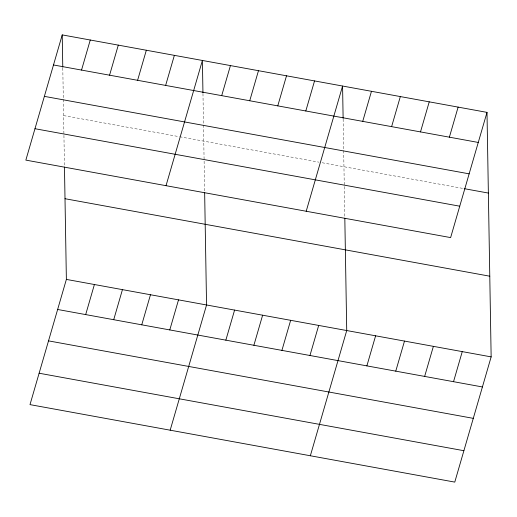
<?xml version="1.0" encoding="UTF-8"?>
<svg xmlns="http://www.w3.org/2000/svg" width="517" height="517" viewBox="0 0 517 517"><rect width="100%" height="100%" fill="white"/><g stroke="black" fill="none" stroke-linecap="round" stroke-linejoin="round"><path stroke-width="0.39" stroke-dasharray="2.58 1.94" d="M63.597 115.582L178.85 136.611M179.632 136.746L319.028 162.176M322.143 162.745L463.387 188.511M343.139 119.117L343.663 149.775M343.676 150.583L344.27 185.726M344.283 186.514L344.794 216.604M202.968 93.545L203.485 124.209M203.498 125.017L204.622 191.032M62.79 67.979L63.313 98.637M63.326 99.445L63.921 134.588M63.934 135.376L64.444 165.466"/><path stroke-width="0.78" d="M62.227 34.898L25.85 160.115L450.624 237.594L487.001 112.376L62.227 34.898L62.777 67.171M81.531 70.079L90.262 40.009M109.565 75.191L118.296 45.121M64.47 167.049L66.376 279.406L29.999 404.624L454.773 482.103L491.15 356.885L487.001 112.376M137.6 80.303L146.337 50.239M85.68 314.588L94.411 284.518M165.634 85.421L174.371 55.351M113.714 319.7L122.445 289.636M166.028 185.681L202.405 60.463L202.948 92.737M141.748 324.818L150.479 294.748M221.703 95.645L230.44 65.581M169.783 329.93L178.52 299.86M249.737 100.757L258.474 70.693M170.171 430.189L206.554 304.978L204.648 192.615M277.771 105.875L286.508 75.805M225.851 340.154L234.589 310.09M305.805 110.987L314.543 80.917M253.886 345.272L262.623 315.202M306.2 211.253L342.577 86.035L343.126 118.309M281.92 350.384L290.657 320.314M362.727 121.372L371.464 91.302M309.954 355.496L318.692 325.432M391.615 126.639L400.345 96.569M310.349 455.761L346.726 330.544L344.82 218.187M420.495 131.906L429.233 101.843M366.876 365.881L375.613 335.811M449.383 137.173L458.12 107.109M395.763 371.148L404.494 341.084M424.644 376.421L433.382 346.351M453.532 381.688L462.263 351.618M53.49 64.961L478.264 142.446M44.372 96.362L469.145 173.841M464.169 188.653L488.371 193.067M34.975 128.714L459.742 206.193M65.006 198.715L489.78 276.201M66.376 279.406L491.15 356.885M57.639 309.476L482.413 386.955M48.52 340.871L473.294 418.356M39.124 373.222L463.891 450.708"/></g></svg>
